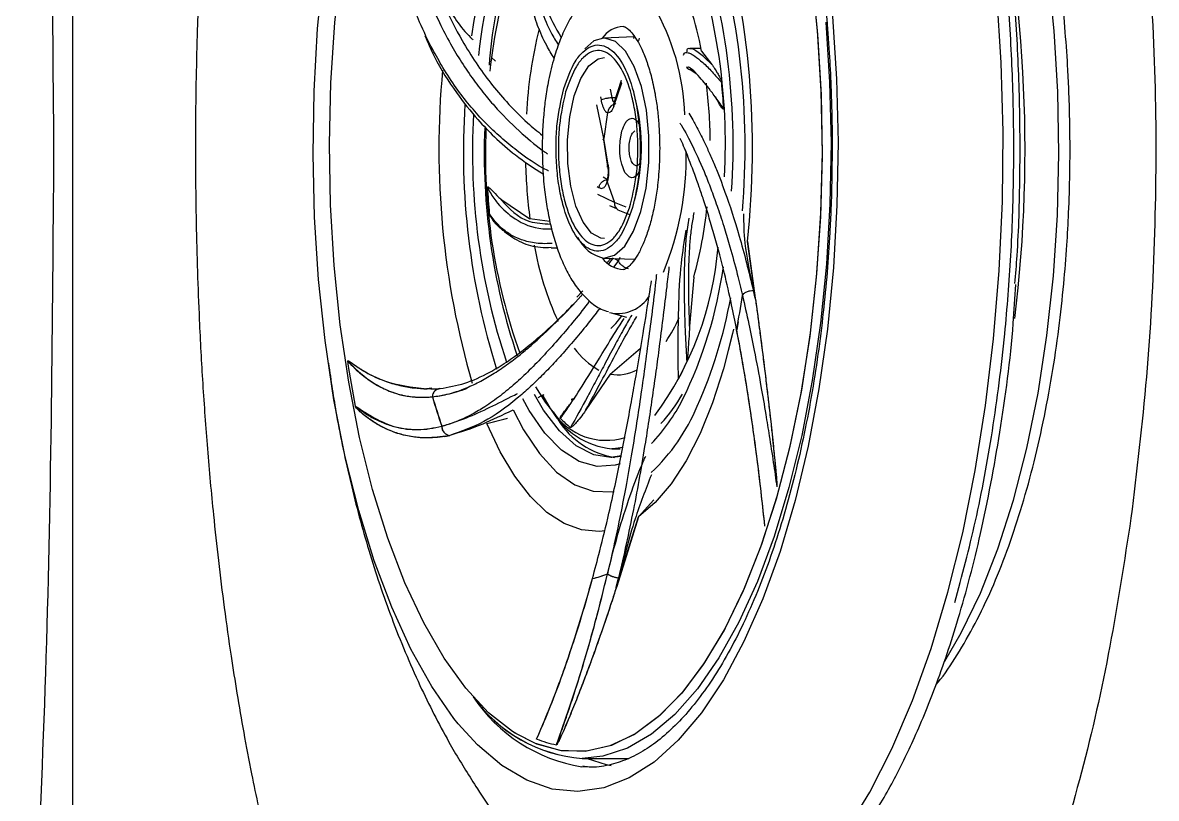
# Model space of a CAD drawing. Header units: inches. Extents: x 2 to 87, y 6 to 129.
# Drawn here: x 74.495 to 77.076, y 64.055 to 65.821 of the extents above; entities that cross this region are included whole.
import ezdxf

# ---------------------------------------------------------------- set-up
doc = ezdxf.new("R2010")
doc.units = ezdxf.units.IN
doc.header["$MEASUREMENT"] = 0
doc.layers.add('1', color=4, linetype='Continuous')

# ---------------------------------------------------------------- blocks, each defined once
blk = doc.blocks.new('2026 STRIDE')
at = {"layer": '1', "color": 3}
for p, q in [((73.5545, 44.6794), (73.4848, 44.6767)), ((73.5535, 44.6757), (73.5553, 44.6822)), ((73.5662, 44.6761), (73.5646, 44.6704)), ((73.7065, 44.6533), (73.681, 44.6533)), ((73.7077, 44.647), (73.7316, 44.6165)), ((73.2301, 44.6324), (73.2386, 44.6244)), ((73.6955, 44.5956), (73.6817, 44.6054)), ((73.5, 44.5606), (73.5041, 44.5416)), ((73.5253, 44.5798), (73.5083, 44.5286)), ((73.5085, 44.5214), (73.5254, 44.5723)), ((73.4777, 44.5431), (73.4791, 44.5363)), ((73.5041, 44.5416), (73.5126, 44.5416)), ((73.4858, 44.4483), (73.4699, 44.525)), ((73.4942, 44.5069), (73.4858, 44.4483)), ((73.4847, 44.4446), (73.4941, 44.384)), ((73.4953, 44.387), (73.4858, 44.4483)), ((73.4838, 44.3606), (73.4939, 44.3543)), ((73.4933, 44.3494), (73.5098, 44.3022)), ((73.4706, 44.339), (73.4743, 44.3365)), ((73.2507, 44.3097), (73.3172, 44.2651)), ((73.5098, 44.3022), (73.4719, 44.3204)), ((73.5362, 44.2918), (73.5098, 44.3022)), ((73.5151, 44.2878), (73.4995, 44.2947)), ((73.5172, 44.2857), (73.5442, 44.2749)), ((73.3628, 44.259), (73.3172, 44.2651)), ((73.366, 44.1992), (73.3794, 44.1992)), ((73.8124, 44.2137), (73.8304, 44.0844)), ((73.8307, 44.0821), (73.8124, 44.2137)), ((73.4848, 44.1757), (73.5558, 44.173)), ((73.5017, 44.1751), (73.4934, 44.1653)), ((73.4968, 44.1629), (73.5079, 44.1764)), ((73.5188, 44.1702), (73.5084, 44.1558)), ((73.522, 44.1767), (73.5188, 44.1702)), ((73.6905, 44.1324), (73.6809, 44.0204)), ((73.438, 44.1013), (73.4244, 44.0869)), ((73.8307, 44.0821), (73.8261, 44.1019)), ((73.8304, 44.0844), (73.8264, 44.1019)), ((73.4981, 44.052), (73.5022, 44.0508)), ((73.5022, 44.0508), (73.5371, 44.0414)), ((73.5001, 43.9116), (73.5694, 43.9706)), ((73.5001, 43.9116), (73.4448, 43.83)), ((73.0917, 43.8776), (73.0762, 43.8782)), ((73.0922, 43.8776), (73.0794, 43.8781)), ((73.0939, 43.8793), (73.082, 43.8778)), ((73.082, 43.8778), (73.1124, 43.8786)), ((73.0831, 43.8778), (73.0938, 43.8792)), ((73.0831, 43.8778), (73.1126, 43.8786)), ((73.1066, 43.877), (73.0917, 43.8776)), ((73.1068, 43.877), (73.0922, 43.8776)), ((73.4118, 43.8531), (73.4185, 43.8553)), ((73.412, 43.8541), (73.4194, 43.8567)), ((73.2192, 43.7992), (73.2659, 43.8115)), ((73.2192, 43.7992), (73.2642, 43.8101)), ((73.1236, 43.7696), (73.1349, 43.7721)), ((73.1251, 43.7699), (73.1351, 43.7721)), ((73.5035, 43.7412), (73.5224, 43.7412)), ((73.525, 43.7258), (73.5014, 43.7215)), ((73.5646, 43.5866), (73.5993, 43.6254)), ((73.5139, 43.4255), (73.5646, 43.5866)), ((73.5646, 43.5866), (73.5148, 43.4281)), ((73.5139, 43.4255), (73.5193, 43.4478)), ((73.5148, 43.4281), (73.5195, 43.4478)), ((73.436, 43.0365), (73.5422, 43.0365)), ((73.436, 43.0365), (73.5422, 43.0365)), ((73.4538, 43.0168), (73.4354, 43.0175))]:
    blk.add_line(p, q, dxfattribs=at)
at = {"layer": '1', "color": 3, "flags": 128}
for points in [[(74.2308, 43.287), (74.2691, 43.4147), (74.3027, 43.55), (74.3314, 43.6921), (74.3549, 43.8397), (74.3731, 43.9918), (74.3858, 44.1472), (74.393, 44.3047), (74.3945, 44.4631), (74.3903, 44.6213), (74.3806, 44.778), (74.3653, 44.932), (74.3446, 45.0821), (74.3187, 45.2273), (74.2877, 45.3663), (74.2518, 45.4982), (74.2114, 45.622), (74.1668, 45.7366), (74.1183, 45.8413)], [(73.5322, 45.8659), (73.5892, 45.8323), (73.6446, 45.7851), (73.6979, 45.7248), (73.7485, 45.6521), (73.7959, 45.5675), (73.8397, 45.472), (73.8795, 45.3663), (73.9149, 45.2517), (73.9456, 45.129), (73.9711, 44.9996), (73.9914, 44.8647), (74.0062, 44.7256), (74.0153, 44.5835), (74.0188, 44.44), (74.0164, 44.2963), (74.0084, 44.1539), (73.9947, 44.0141), (73.9754, 43.8783), (73.9509, 43.7477), (73.9212, 43.6237), (73.8867, 43.5074)], [(73.9578, 44.8287), (73.9717, 44.6936), (73.9799, 44.5558), (73.9824, 44.4167), (73.9791, 44.2777), (73.9701, 44.1402), (73.9555, 44.0056), (73.9354, 43.8753), (73.91, 43.7508), (73.8797, 43.6331)], [(73.9588, 44.821), (73.9723, 44.6857), (73.9802, 44.5478), (73.9824, 44.4087), (73.9788, 44.2697), (73.9694, 44.1323), (73.9545, 43.998), (73.9341, 43.868), (73.9084, 43.7438), (73.8778, 43.6265)], [(73.9907, 44.713), (73.9996, 44.5761), (74.0029, 44.4378), (74.0005, 44.2994), (73.9926, 44.1622), (73.9791, 44.0277), (73.9602, 43.8971), (73.9361, 43.7718), (73.907, 43.653), (73.8733, 43.5418), (73.8352, 43.4395), (73.7931, 43.3469), (73.7475, 43.2651), (73.6988, 43.1948), (73.6475, 43.1368), (73.5941, 43.0916), (73.5391, 43.0596), (73.4831, 43.0413), (73.436, 43.0365)], [(73.9907, 44.713), (73.9996, 44.5761), (74.0029, 44.4378), (74.0005, 44.2994), (73.9926, 44.1622), (73.9791, 44.0277), (73.9602, 43.8971), (73.9361, 43.7718), (73.907, 43.653), (73.8733, 43.5418), (73.8352, 43.4395), (73.7931, 43.3469), (73.7475, 43.2651), (73.6988, 43.1948), (73.6475, 43.1368), (73.5941, 43.0916), (73.5391, 43.0596), (73.4831, 43.0413), (73.436, 43.0365)], [(73.1542, 43.1153), (73.1443, 43.1276), (73.0937, 43.2004), (73.0463, 43.2849), (73.0025, 43.3805), (72.9627, 43.4861), (72.9273, 43.6008), (72.8967, 43.7234), (72.8711, 43.8528), (72.8508, 43.9877), (72.836, 44.1269), (72.8269, 44.2689), (72.8235, 44.4124), (72.8258, 44.5561), (72.8338, 44.6985), (72.8476, 44.8383), (72.8668, 44.9742), (72.8914, 45.1047), (72.9211, 45.2287), (72.9555, 45.345), (72.9945, 45.4525), (73.0376, 45.55), (73.0844, 45.6368), (73.1254, 45.6995)], [(74.2622, 43.2582), (74.2994, 43.3221), (74.3431, 43.4128), (74.3828, 43.5138), (74.4182, 43.6242), (74.4488, 43.7428), (74.4744, 43.8684), (74.4946, 43.9997), (74.5094, 44.1353), (74.5184, 44.2738), (74.5217, 44.414), (74.5192, 44.5542), (74.5109, 44.693), (74.497, 44.8291), (74.4775, 44.9611), (74.4526, 45.0875), (74.4227, 45.2071), (74.3879, 45.3187), (74.3488, 45.4211), (74.3056, 45.5132), (74.2686, 45.5787)], [(73.285, 43.0929), (73.2773, 43.0978), (73.2232, 43.1404), (73.1712, 43.1962), (73.1217, 43.2647), (73.0753, 43.345), (73.0325, 43.4364), (72.9936, 43.538), (72.9591, 43.6487), (72.9294, 43.7674), (72.9048, 43.8929), (72.8854, 44.0238), (72.8716, 44.1588), (72.8633, 44.2966), (72.8609, 44.4358), (72.8641, 44.5748), (72.8731, 44.7123), (72.8877, 44.8469), (72.9078, 44.9771), (72.9332, 45.1017), (72.9636, 45.2194)], [(73.3463, 45.1309), (73.3267, 45.1054), (73.2912, 45.0471), (73.2592, 44.9778), (73.2312, 44.8986), (73.2078, 44.811), (73.1894, 44.7165), (73.1841, 44.6816)], [(73.4848, 44.6767), (73.4631, 44.6701), (73.442, 44.6519)], [(73.4848, 44.1757), (73.4853, 44.1757), (73.5098, 44.1823), (73.533, 44.2031), (73.5534, 44.2369), (73.5699, 44.2817), (73.5816, 44.3349), (73.5878, 44.3933), (73.588, 44.4537), (73.5824, 44.5125), (73.5712, 44.5663), (73.555, 44.6119), (73.5349, 44.6468), (73.512, 44.6688), (73.4875, 44.6767), (73.4848, 44.6767)], [(73.4873, 44.22), (73.479, 44.2209), (73.4576, 44.2327), (73.4382, 44.2578), (73.422, 44.2943), (73.4103, 44.3398), (73.4038, 44.3913), (73.4029, 44.445), (73.4078, 44.4976), (73.418, 44.5452), (73.4329, 44.5848), (73.4515, 44.6135), (73.4724, 44.6295), (73.4873, 44.6324)], [(73.567, 44.3753), (73.5645, 44.3695), (73.5595, 44.3632), (73.5541, 44.3594), (73.5485, 44.3585), (73.5429, 44.3604), (73.5335, 44.3709), (73.5263, 44.3892), (73.5237, 44.4014), (73.5222, 44.4147), (73.5218, 44.4285), (73.5226, 44.4422), (73.5268, 44.4653), (73.5268, 44.4653)], [(73.4942, 44.383), (73.4942, 44.383), (73.4939, 44.3842), (73.4942, 44.3856), (73.4953, 44.387)], [(73.7808, 44.0137), (73.7794, 44.0074), (73.7581, 43.9235), (73.7331, 43.8461), (73.7046, 43.7761), (73.6732, 43.7144), (73.639, 43.6618), (73.6027, 43.6191), (73.5646, 43.5866)], [(73.7916, 44.0307), (73.79, 44.0219), (73.7882, 44.0123)], [(73.7789, 44.005), (73.7581, 43.9235), (73.7331, 43.8461), (73.7046, 43.7761), (73.6732, 43.7144), (73.639, 43.6618), (73.6027, 43.6191), (73.5646, 43.5866)], [(73.5013, 43.7215), (73.4631, 43.7277), (73.4229, 43.7482), (73.3844, 43.7824), (73.3482, 43.8297), (73.3275, 43.8648)], [(73.37, 43.8253), (73.3527, 43.8478), (73.3305, 43.8829)], [(73.3451, 43.8648), (73.3464, 43.8623), (73.3623, 43.8351)], [(73.5231, 43.7072), (73.5115, 43.7039), (73.4702, 43.7014), (73.4292, 43.7129), (73.3892, 43.7383), (73.3511, 43.7771), (73.3155, 43.8285), (73.3008, 43.8551)], [(73.2788, 43.8301), (73.3025, 43.785), (73.339, 43.7306), (73.3781, 43.6886), (73.4192, 43.6597), (73.4614, 43.6446), (73.5042, 43.6434), (73.5093, 43.6442)], [(73.4889, 43.5548), (73.4752, 43.5534), (73.435, 43.5567), (73.3951, 43.5712), (73.3561, 43.5966), (73.3186, 43.6326), (73.283, 43.6788), (73.2497, 43.7346), (73.2192, 43.7992)], [(73.4889, 43.5548), (73.4752, 43.5534), (73.435, 43.5567), (73.3951, 43.5712), (73.3561, 43.5966), (73.3186, 43.6326), (73.283, 43.6788), (73.2497, 43.7346), (73.2192, 43.7992)], [(73.5297, 43.7442), (73.5062, 43.7412), (73.5037, 43.7412)], [(73.5259, 43.7241), (73.504, 43.7215), (73.5013, 43.7215)], [(73.8778, 43.6265), (73.8424, 43.5175), (73.8028, 43.4178), (73.7592, 43.3285), (73.7121, 43.2504), (73.6621, 43.1844), (73.6096, 43.1311), (73.5552, 43.0911), (73.4994, 43.0648), (73.4429, 43.0525), (73.3861, 43.0543), (73.3296, 43.0701), (73.2818, 43.0949)], [(73.8797, 43.6331), (73.8446, 43.5236), (73.8052, 43.4233), (73.7618, 43.3333), (73.7149, 43.2546), (73.6651, 43.1878), (73.6127, 43.1338), (73.5584, 43.093), (73.5027, 43.066), (73.4461, 43.0528), (73.3893, 43.0538), (73.3329, 43.0688), (73.285, 43.0929)], [(73.8867, 43.5074), (73.8477, 43.4), (73.8046, 43.3024), (73.7578, 43.2157), (73.7078, 43.1406), (73.655, 43.0779), (73.6, 43.0282), (73.5432, 42.9919), (73.4853, 42.9695), (73.4267, 42.9611), (73.3681, 42.9668), (73.31, 42.9866), (73.253, 43.0202), (73.1976, 43.0674), (73.1542, 43.1153)], [(73.3449, 42.7747), (73.3541, 42.7645), (73.4143, 42.7069), (73.4763, 42.6623), (73.5397, 42.6311), (73.604, 42.6137), (73.6686, 42.61), (73.7331, 42.6201), (73.797, 42.644), (73.8599, 42.6814), (73.9211, 42.7321), (73.9803, 42.7957), (74.037, 42.8717), (74.0909, 42.9596), (74.1413, 43.0586), (74.1881, 43.168), (74.2308, 43.287)], [(73.4479, 43.0365), (73.4912, 43.0227), (73.5023, 43.0204)]]:
    blk.add_lwpolyline(points, dxfattribs=at)
at = {"layer": '1', "color": 3}
for centre, radius, start, end in [((71.3012, 44.422), 3.1435, 352.9862, 13.4821), ((74.1484, 44.5554), 0.926, 148.9623, 176.2901), ((74.3428, 44.5155), 1.1492, 156.706, 173.9233), ((71.8965, 44.4262), 1.9276, 353.6711, 16.1253), ((72.2473, 44.431), 1.5328, 356.1379, 18.807), ((72.1239, 44.4295), 1.6834, 355.0143, 17.67), ((72.3897, 44.4352), 1.3727, 356.901, 19.8149), ((74.4646, 44.4709), 1.2454, 162.4223, 173.9925), ((73.0418, 44.5326), 0.6757, 9.7428, 26.4396), ((73.1513, 44.4866), 0.5189, 1.6519, 30.4663), ((74.3713, 44.4437), 1.0639, 166.2014, 176.7804), ((73.5333, 44.6394), 0.0637, 93.2567, 144.4639), ((75.0307, 44.4249), 1.9207, 174.6692, 196.1408), ((72.5052, 44.4276), 1.2228, 0.7277, 6.8701), ((72.1959, 44.4294), 1.5648, 3.1701, 5.3524), ((73.1114, 44.4265), 0.4597, 344.9597, 13.5195), ((74.8211, 44.4174), 1.6554, 176.2417, 197.3852), ((73.5149, 44.5062), 0.0206, 111.0179, 178.104), ((73.5148, 44.5253), 0.0073, 152.4153, 211.5954), ((74.6988, 44.4168), 1.5123, 176.7406, 198.4261), ((74.662, 44.4132), 1.4488, 177.6524, 198.5092), ((74.5619, 44.4117), 1.346, 177.4683, 199.6538), ((72.9786, 44.4073), 0.6947, 337.673, 1.072), ((74.5195, 44.4242), 1.2128, 181.4725, 187.541), ((73.499, 44.3531), 0.00678, 151.6807, 213.5449), ((74.7828, 44.4231), 1.5648, 183.1701, 185.3526), ((73.5278, 44.3004), 0.0181, 174.1033, 238.1495), ((72.7361, 44.3956), 0.99, 344.5811, 354.015), ((73.5019, 44.2561), 0.0822, 203.5622, 258.0538), ((74.0265, 44.3295), 0.7105, 190.0549, 204.7455), ((73.0045, 44.2607), 0.7436, 323.4285, 355.345), ((73.5357, 44.2177), 0.0685, 217.5825, 266.1207), ((73.5424, 44.2247), 0.0594, 237.2916, 246.6068), ((72.7451, 44.3018), 1.0233, 334.0127, 351.8075), ((71.8352, 44.3809), 1.9873, 349.3099, 351.6018), ((73.5169, 44.1344), 0.0849, 260.0683, 328.3626), ((72.6869, 44.2864), 1.1061, 336.1201, 349.5388), ((73.2861, 44.209), 0.4077, 326.8138, 335.5981), ((73.5614, 44.0752), 0.1773, 216.0608, 240.5562), ((75.5837, 44.3571), 2.7142, 188.8098, 191.0081), ((75.5836, 44.3571), 2.7141, 188.8099, 191.0084), ((73.1208, 44.181), 0.604, 332.2941, 336.4111), ((73.5172, 44.002), 0.092, 259.2786, 298.8821), ((74.4233, 44.2401), 1.3813, 195.9792, 198.9004), ((74.4235, 44.2401), 1.3813, 195.979, 198.9001), ((73.3402, 44.0495), 0.3725, 317.6924, 330.5212), ((73.2876, 44.0112), 0.4455, 313.3268, 337.219), ((73.2827, 44.0493), 0.4295, 316.406, 332.8672), ((73.5238, 43.9242), 0.1841, 209.9281, 263.7251), ((73.4912, 43.9069), 0.1462, 213.953, 287.078), ((73.5411, 43.9081), 0.1889, 212.3077, 260.5376), ((73.5408, 43.9633), 0.2171, 224.7326, 232.8789), ((73.4192, 43.6276), 0.1862, 282.5524, 293.6718), ((73.4194, 43.6276), 0.1862, 282.5513, 293.6708), ((73.4624, 43.373), 0.3375, 215.5126, 265.5178), ((73.4944, 43.3814), 0.3687, 213.6935, 260.8019), ((73.4624, 43.3729), 0.3375, 215.5324, 265.52), ((73.4257, 43.3145), 0.2517, 248.2976, 259.034), ((73.4257, 43.3145), 0.2517, 248.2987, 259.034)]:
    blk.add_arc(centre, radius, start, end, dxfattribs=at)
for points, knots in [([(72.2772, 40.8478), (72.2772, 41.0887), (72.277, 41.566), (72.2768, 42.2861), (72.2766, 43.0011), (72.2764, 43.7133), (72.2762, 44.424), (72.276, 45.1346), (72.2758, 45.8466), (72.2756, 46.5614), (72.2754, 47.2811), (72.2753, 47.7581), (72.2752, 47.9989)], [0, 0, 0, 0, 0.10288, 0.203871, 0.303423, 0.402001, 0.500086, 0.598164, 0.696721, 0.796239, 0.897183, 1, 1, 1, 1]), ([(72.1622, 46.6948), (72.1828, 46.3171), (72.2242, 45.5575), (72.2298, 44.7966), (72.2326, 44.414)], [0, 0, 0, 0, 0.497217, 1, 1, 1, 1]), ([(73.4637, 45.8346), (73.4776, 45.8334), (73.5064, 45.831), (73.5501, 45.8142), (73.5944, 45.7882), (73.6378, 45.7526), (73.6804, 45.7077), (73.7218, 45.6535), (73.7616, 45.5903), (73.7996, 45.5184), (73.8352, 45.4383), (73.8682, 45.3507), (73.8981, 45.2563), (73.9246, 45.1561), (73.9476, 45.0513), (73.9667, 44.9437), (73.9816, 44.8366), (73.9921, 44.7364), (73.9988, 44.6473), (74.0032, 44.5615), (74.0052, 44.4891), (74.0054, 44.4419), (74.0054, 44.4262)], [0, 0, 0, 0, 0.054001, 0.111382, 0.166634, 0.220845, 0.274691, 0.328498, 0.382405, 0.436485, 0.490729, 0.545089, 0.599479, 0.653777, 0.707788, 0.761155, 0.813099, 0.861341, 0.901574, 0.935992, 0.978725, 1, 1, 1, 1]), ([(74.285, 43.3915), (74.3013, 43.4525), (74.3344, 43.5765), (74.3723, 43.7826), (74.3984, 43.986), (74.4135, 44.1809), (74.4199, 44.3629), (74.4187, 44.5469), (74.4097, 44.7309), (74.3931, 44.9117), (74.3691, 45.0861), (74.3382, 45.2523), (74.2975, 45.4237), (74.2451, 45.5938), (74.1885, 45.7405), (74.1485, 45.816), (74.1327, 45.8456)], [0, 0, 0, 0, 0.079688, 0.161847, 0.246318, 0.312349, 0.378388, 0.445824, 0.513267, 0.580703, 0.648147, 0.714178, 0.780216, 0.864681, 0.946841, 1, 1, 1, 1]), ([(74.2421, 43.2045), (74.2436, 43.2063), (74.2606, 43.2258), (74.2905, 43.2716), (74.3315, 43.342), (74.3693, 43.4212), (74.4039, 43.5073), (74.4351, 43.6001), (74.4627, 43.6984), (74.4865, 43.8013), (74.5063, 43.907), (74.5218, 44.0124), (74.5328, 44.1118), (74.5399, 44.2001), (74.5445, 44.2839), (74.5467, 44.3569), (74.5475, 44.4504), (74.5458, 44.5322), (74.5412, 44.6248), (74.5357, 44.7026), (74.5267, 44.7937), (74.5145, 44.887), (74.4989, 44.9816), (74.48, 45.0756), (74.4577, 45.1672), (74.4323, 45.2555), (74.4039, 45.3393), (74.3726, 45.4178), (74.3388, 45.4905), (74.3023, 45.5564), (74.2711, 45.6057), (74.2514, 45.6303), (74.2454, 45.6378)], [0, 0, 0, 0, 0.003995, 0.044396, 0.084729, 0.125009, 0.165223, 0.205335, 0.245277, 0.284933, 0.324069, 0.362163, 0.397692, 0.42779, 0.452809, 0.482979, 0.501521, 0.54718, 0.565401, 0.59558, 0.626695, 0.659852, 0.6942, 0.729394, 0.765157, 0.801295, 0.837668, 0.874175, 0.910747, 0.94734, 0.98394, 1, 1, 1, 1]), ([(72.8034, 42.5366), (72.7957, 42.5609), (72.7784, 42.6156), (72.7514, 42.7106), (72.7244, 42.8161), (72.7018, 42.9156), (72.6829, 43.0067), (72.6664, 43.0931), (72.651, 43.1826), (72.6361, 43.2773), (72.6219, 43.3779), (72.6086, 43.4853), (72.5955, 43.6058), (72.5833, 43.7399), (72.5726, 43.8883), (72.5634, 44.0596), (72.5571, 44.2555), (72.5556, 44.4765), (72.5593, 44.6768), (72.5665, 44.8572), (72.5761, 45.0189), (72.5877, 45.1639), (72.6003, 45.2924), (72.613, 45.4053), (72.623, 45.4803), (72.6282, 45.5185)], [0, 0, 0, 0, 0.030182, 0.068206, 0.113599, 0.152108, 0.179449, 0.213258, 0.244652, 0.273627, 0.311213, 0.347127, 0.38137, 0.430439, 0.478132, 0.524457, 0.594189, 0.663667, 0.732955, 0.783443, 0.835089, 0.88794, 0.923983, 0.961327, 1, 1, 1, 1]), ([(74.4217, 44.1178), (74.4234, 44.1389), (74.43, 44.2192), (74.4339, 44.363), (74.4332, 44.5469), (74.4241, 44.7309), (74.4075, 44.9117), (74.3834, 45.0859), (74.3529, 45.2528), (74.3271, 45.3559), (74.3143, 45.4074)], [0, 0, 0, 0, 0.047946, 0.182327, 0.319551, 0.456791, 0.594015, 0.731254, 0.86562, 1, 1, 1, 1]), ([(73.3232, 44.9523), (73.3231, 44.9514), (73.3229, 44.949), (73.3225, 44.942), (73.3212, 44.9196), (73.3208, 44.8683), (73.3306, 44.7856), (73.3515, 44.7093), (73.3764, 44.6701), (73.3822, 44.6609)], [0, 0, 0, 0, 0.008712, 0.02327, 0.069757, 0.228501, 0.525435, 0.888457, 1, 1, 1, 1]), ([(73.3722, 44.631), (73.3664, 44.6404), (73.3519, 44.6639), (73.3347, 44.7037), (73.32, 44.7501), (73.3098, 44.7997), (73.3037, 44.8545), (73.3042, 44.8933), (73.3044, 44.9132)], [0, 0, 0, 0, 0.115748, 0.290729, 0.44922, 0.614703, 0.802342, 1, 1, 1, 1]), ([(73.3319, 44.8872), (73.3349, 44.8389), (73.3395, 44.7633), (73.3756, 44.7007), (73.3886, 44.678)], [0, 0, 0, 0, 0.637733, 1, 1, 1, 1]), ([(74.7253, 44.8887), (74.7316, 44.7801), (74.7444, 44.5626), (74.7419, 44.2324), (74.7247, 43.9034), (74.6988, 43.6905), (74.6859, 43.5838)], [0, 0, 0, 0, 0.24879, 0.498205, 0.748518, 1, 1, 1, 1]), ([(73.0595, 44.8401), (73.0662, 44.8209), (73.0818, 44.7762), (73.1078, 44.7175), (73.1354, 44.6644), (73.1615, 44.6209), (73.1886, 44.581), (73.2159, 44.5457), (73.2522, 44.5038), (73.2966, 44.4606), (73.3356, 44.4279), (73.3556, 44.4143), (73.3575, 44.4129)], [0, 0, 0, 0, 0.101476, 0.235233, 0.331877, 0.422404, 0.515355, 0.605274, 0.682257, 0.84497, 0.985015, 1, 1, 1, 1]), ([(73.0836, 44.8514), (73.0954, 44.8188), (73.1186, 44.7545), (73.1573, 44.6791), (73.194, 44.6199), (73.2276, 44.5736), (73.2666, 44.5276), (73.3058, 44.4876), (73.3343, 44.4644), (73.3457, 44.4552)], [0, 0, 0, 0, 0.192417, 0.379052, 0.501449, 0.622809, 0.743519, 0.898045, 1, 1, 1, 1]), ([(73.0838, 44.8514), (73.0966, 44.8201), (73.1219, 44.758), (73.1595, 44.6991), (73.186, 44.6743), (73.1879, 44.6725)], [0, 0, 0, 0, 0.485245, 0.963035, 1, 1, 1, 1]), ([(73.5025, 44.8004), (73.4957, 44.7987), (73.4768, 44.7939), (73.4505, 44.7744), (73.4246, 44.7462), (73.4033, 44.7119), (73.386, 44.674), (73.3712, 44.6307), (73.3602, 44.5853), (73.3527, 44.5411), (73.348, 44.4997), (73.3456, 44.4619), (73.3453, 44.4365), (73.3452, 44.4262)], [0, 0, 0, 0, 0.061206, 0.1691786, 0.2812867, 0.3869963, 0.4873602, 0.5851824, 0.6975228, 0.782581, 0.8548255, 0.9415739, 1, 1, 1, 1]), ([(73.3593, 44.3743), (73.3589, 44.3745), (73.3322, 44.3872), (73.2815, 44.4234), (73.2227, 44.4746), (73.1794, 44.5235), (73.1485, 44.5637), (73.1205, 44.6064), (73.0925, 44.6561), (73.068, 44.7067), (73.0528, 44.7453), (73.0463, 44.7618)], [0, 0, 0, 0, 0.003133, 0.199663, 0.402618, 0.497917, 0.596107, 0.701356, 0.788221, 0.910112, 1, 1, 1, 1]), ([(73.5302, 44.7029), (73.5305, 44.7029), (73.5312, 44.7031), (73.5359, 44.7013), (73.546, 44.693), (73.5579, 44.6778), (73.5707, 44.6553), (73.5828, 44.6262), (73.5936, 44.591), (73.6018, 44.5539), (73.6074, 44.5172), (73.6117, 44.4759), (73.6124, 44.4453), (73.6128, 44.4262)], [0, 0, 0, 0, 0.068685, 0.170181, 0.257826, 0.348009, 0.440782, 0.535473, 0.629124, 0.730039, 0.806198, 0.879573, 1, 1, 1, 1]), ([(73.0783, 44.6819), (73.0853, 44.6657), (73.1058, 44.6178), (73.147, 44.5549), (73.1934, 44.4954), (73.2386, 44.4488), (73.2876, 44.4059), (73.3261, 44.3811), (73.3476, 44.3673)], [0, 0, 0, 0, 0.109766, 0.323335, 0.509795, 0.642173, 0.800574, 1, 1, 1, 1]), ([(73.3943, 44.5617), (73.4023, 44.584), (73.4146, 44.6183), (73.4373, 44.6461), (73.4562, 44.6593), (73.4759, 44.6625), (73.5008, 44.6541), (73.5292, 44.6226), (73.5508, 44.5676), (73.5623, 44.5129), (73.5676, 44.4663), (73.5689, 44.4181), (73.5658, 44.3566), (73.5567, 44.3167), (73.5508, 44.2908)], [0, 0, 0, 0, 0.119728, 0.18418, 0.25, 0.31582, 0.380272, 0.5, 0.619728, 0.68418, 0.75, 0.81582, 0.880272, 1, 1, 1, 1]), ([(73.5465, 44.2982), (73.5521, 44.3227), (73.5607, 44.3604), (73.5636, 44.4186), (73.5625, 44.4641), (73.5574, 44.5082), (73.5465, 44.5599), (73.5261, 44.6119), (73.4993, 44.6417), (73.4757, 44.6496), (73.4571, 44.6466), (73.4392, 44.6341), (73.4178, 44.6078), (73.4062, 44.5754), (73.3986, 44.5543)], [0, 0, 0, 0, 0.119728, 0.18418, 0.25, 0.31582, 0.380272, 0.5, 0.619728, 0.68418, 0.75, 0.81582, 0.880272, 1, 1, 1, 1]), ([(73.6671, 44.6378), (73.6681, 44.6408), (73.6694, 44.645), (73.6775, 44.6437), (73.6842, 44.6409), (73.6947, 44.6346), (73.7103, 44.622), (73.7311, 44.6015), (73.7465, 44.5838), (73.7538, 44.5754)], [0, 0, 0, 0, 0.229238, 0.322198, 0.414546, 0.50635, 0.67863, 0.847274, 1, 1, 1, 1]), ([(73.6814, 44.6522), (73.6797, 44.6525), (73.6744, 44.6534), (73.6744, 44.6488), (73.6743, 44.6456)], [0, 0, 0, 0, 0.323893, 1, 1, 1, 1]), ([(73.7316, 44.6165), (73.723, 44.6249), (73.7051, 44.6421), (73.6881, 44.6526), (73.683, 44.6523), (73.6814, 44.6522)], [0, 0, 0, 0, 0.394237, 0.810685, 1, 1, 1, 1]), ([(73.6739, 44.6113), (73.6741, 44.6106), (73.6746, 44.6091), (73.6761, 44.6074), (73.6777, 44.6064), (73.679, 44.6058), (73.6804, 44.6054), (73.6813, 44.6054), (73.6817, 44.6054)], [0, 0, 0, 0, 0.277558, 0.532524, 0.651825, 0.767232, 0.882131, 1, 1, 1, 1]), ([(73.6752, 44.61), (73.6752, 44.6099), (73.6755, 44.6093), (73.676, 44.6088), (73.6764, 44.6083)], [0, 0, 0, 0, 0.187608, 1, 1, 1, 1]), ([(73.7583, 44.5159), (73.7579, 44.5164), (73.757, 44.5177), (73.7543, 44.5217), (73.7458, 44.5338), (73.7273, 44.5594), (73.7013, 44.5919), (73.6809, 44.6111), (73.678, 44.6107), (73.6771, 44.6106)], [0, 0, 0, 0, 0.00833, 0.022249, 0.066696, 0.218469, 0.502367, 0.849451, 1, 1, 1, 1]), ([(73.7316, 44.6165), (73.733, 44.6146), (73.7367, 44.6092), (73.7422, 44.6003), (73.7474, 44.5912), (73.7509, 44.5838), (73.7532, 44.5794), (73.7538, 44.5758), (73.7538, 44.5754)], [0, 0, 0, 0, 0.191797, 0.519052, 0.729035, 0.856173, 0.983899, 1, 1, 1, 1]), ([(73.5508, 44.2908), (73.5428, 44.2684), (73.5305, 44.2341), (73.5079, 44.2064), (73.4889, 44.1932), (73.4692, 44.1899), (73.4443, 44.1983), (73.416, 44.2298), (73.3944, 44.2848), (73.3828, 44.3395), (73.3775, 44.3861), (73.3762, 44.4343), (73.3793, 44.4959), (73.3884, 44.5358), (73.3943, 44.5617)], [0, 0, 0, 0, 0.119728, 0.18418, 0.25, 0.31582, 0.380272, 0.5, 0.619728, 0.68418, 0.75, 0.81582, 0.880272, 1, 1, 1, 1]), ([(73.5254, 44.5798), (73.5252, 44.5796), (73.5246, 44.5787), (73.5241, 44.5762), (73.5249, 44.5739), (73.5254, 44.5723)], [0, 0, 0, 0, 0.110116, 0.423714, 1, 1, 1, 1]), ([(73.3986, 44.5543), (73.393, 44.5298), (73.3844, 44.4921), (73.3815, 44.4339), (73.3827, 44.3883), (73.3877, 44.3443), (73.3986, 44.2925), (73.4191, 44.2405), (73.4459, 44.2108), (73.4694, 44.2028), (73.488, 44.2059), (73.5059, 44.2184), (73.5273, 44.2446), (73.539, 44.2771), (73.5465, 44.2982)], [0, 0, 0, 0, 0.119728, 0.18418, 0.25, 0.31582, 0.380272, 0.5, 0.619728, 0.68418, 0.75, 0.81582, 0.880272, 1, 1, 1, 1]), ([(73.4791, 44.5363), (73.4804, 44.5368), (73.4832, 44.5379), (73.4898, 44.5395), (73.4972, 44.5409), (73.5019, 44.5413), (73.5041, 44.5416)], [0, 0, 0, 0, 0.241066, 0.5, 0.758934, 1, 1, 1, 1]), ([(73.4791, 44.5363), (73.4801, 44.5316), (73.4816, 44.5239), (73.4855, 44.515), (73.4896, 44.509), (73.4927, 44.5076), (73.4942, 44.5069)], [0, 0, 0, 0, 0.317005, 0.511298, 0.756925, 1, 1, 1, 1]), ([(73.5131, 44.5264), (73.5123, 44.5268), (73.5108, 44.5276), (73.5085, 44.5305), (73.506, 44.535), (73.5048, 44.5391), (73.5041, 44.5416)], [0, 0, 0, 0, 0.242062, 0.454358, 0.679701, 1, 1, 1, 1]), ([(73.7583, 44.5159), (73.7583, 44.5158), (73.7583, 44.5156), (73.7582, 44.5152), (73.7582, 44.5149), (73.758, 44.5147), (73.7577, 44.5145), (73.7564, 44.5152), (73.7516, 44.5214), (73.7458, 44.5314), (73.7414, 44.5399), (73.74, 44.5427)], [0, 0, 0, 0, 0.005501, 0.011055, 0.016084, 0.02158, 0.030977, 0.060324, 0.195274, 0.730604, 1, 1, 1, 1]), ([(73.5085, 44.5214), (73.5076, 44.519), (73.5058, 44.5141), (73.5022, 44.5093), (73.4983, 44.5064), (73.4956, 44.5067), (73.4942, 44.5069)], [0, 0, 0, 0, 0.249864, 0.499991, 0.749866, 1, 1, 1, 1]), ([(73.6789, 44.5054), (73.6819, 44.5006), (73.6891, 44.4886), (73.7008, 44.4671), (73.7134, 44.442), (73.7256, 44.4157), (73.7374, 44.3884), (73.7494, 44.3587), (73.7683, 44.3078), (73.795, 44.2275), (73.8156, 44.1444), (73.8261, 44.1019)], [0, 0, 0, 0, 0.064358, 0.156965, 0.246537, 0.324585, 0.402627, 0.480787, 0.559216, 0.774447, 1, 1, 1, 1]), ([(73.5268, 44.4653), (73.5292, 44.4718), (73.5327, 44.4817), (73.5392, 44.4897), (73.5447, 44.4935), (73.5504, 44.4945), (73.5575, 44.4918), (73.5633, 44.4871), (73.566, 44.4801), (73.5662, 44.4794)], [0, 0, 0, 0, 0.232695, 0.359205, 0.485909, 0.61242, 0.739123, 0.971818, 1, 1, 1, 1]), ([(73.6584, 44.4832), (73.6597, 44.4814), (73.6694, 44.4672), (73.6887, 44.4292), (73.7121, 44.3779), (73.7312, 44.329), (73.7456, 44.2887), (73.7596, 44.2461), (73.7744, 44.1964), (73.7881, 44.1458), (73.7973, 44.1071), (73.8012, 44.0907)], [0, 0, 0, 0, 0.0284809, 0.2200136, 0.417808, 0.5106835, 0.6063772, 0.7089501, 0.7936056, 0.9123975, 1, 1, 1, 1]), ([(73.5462, 44.4495), (73.5476, 44.4535), (73.5504, 44.4614), (73.5545, 44.4643), (73.5565, 44.4657)], [0, 0, 0, 0, 0.512469, 1, 1, 1, 1]), ([(73.3452, 44.4262), (73.3457, 44.4033), (73.3464, 44.3712), (73.351, 44.3252), (73.3564, 44.2877), (73.3651, 44.2456), (73.3765, 44.2051), (73.3907, 44.1671), (73.4078, 44.1327), (73.4278, 44.1024), (73.4514, 44.0777), (73.4742, 44.0605), (73.4904, 44.0556), (73.496, 44.0539)], [0, 0, 0, 0, 0.1331729, 0.1865677, 0.2741936, 0.3632191, 0.4569651, 0.5529255, 0.6504478, 0.7492468, 0.8489535, 0.9477115, 1, 1, 1, 1]), ([(74.0054, 44.4262), (74.005, 44.3802), (74.0043, 44.3158), (73.9997, 44.2216), (73.9943, 44.1426), (73.9854, 44.05), (73.9735, 43.9551), (73.9582, 43.8588), (73.9397, 43.7632), (73.918, 43.67), (73.8932, 43.5803), (73.8657, 43.4952), (73.8356, 43.4156), (73.8033, 43.3422), (73.769, 43.2755), (73.7331, 43.2161), (73.6959, 43.1641), (73.6576, 43.1198), (73.6186, 43.0832), (73.5788, 43.0543), (73.5381, 43.0329), (73.4958, 43.0201), (73.4624, 43.0148), (73.4427, 43.0179), (73.438, 43.0187)], [0, 0, 0, 0, 0.060453, 0.084566, 0.124505, 0.165681, 0.20955, 0.254976, 0.301489, 0.348706, 0.396354, 0.444223, 0.492157, 0.540037, 0.587781, 0.635347, 0.682747, 0.730073, 0.777525, 0.825488, 0.874675, 0.926297, 0.982244, 1, 1, 1, 1]), ([(73.4847, 44.4446), (73.4847, 44.4446), (73.4843, 44.445), (73.4841, 44.4462), (73.4852, 44.4475), (73.4858, 44.4483)], [0, 0, 0, 0, 0.040568, 0.378675, 1, 1, 1, 1]), ([(73.6128, 44.4262), (73.6123, 44.4059), (73.6117, 44.3774), (73.6076, 44.337), (73.6029, 44.3045), (73.5954, 44.269), (73.5861, 44.2363), (73.5753, 44.2076), (73.5637, 44.1842), (73.5522, 44.1669), (73.5419, 44.1557), (73.534, 44.1503), (73.5311, 44.1494), (73.5304, 44.1495), (73.5302, 44.1496)], [0, 0, 0, 0, 0.129654, 0.181564, 0.266192, 0.351297, 0.439446, 0.527584, 0.614381, 0.69906, 0.781937, 0.865473, 0.9558, 1, 1, 1, 1]), ([(73.567, 44.3909), (73.5655, 44.3891), (73.5621, 44.3851), (73.5559, 44.386), (73.5499, 44.3924), (73.5454, 44.4042), (73.543, 44.4192), (73.5431, 44.4355), (73.5452, 44.4448), (73.5462, 44.4495)], [0, 0, 0, 0, 0.114164, 0.261804, 0.409443, 0.557082, 0.704721, 0.852361, 1, 1, 1, 1]), ([(73.788, 44.0123), (73.7842, 44.0316), (73.7753, 44.0763), (73.7618, 44.1349), (73.7483, 44.1881), (73.7362, 44.2315), (73.7244, 44.2714), (73.7132, 44.3067), (73.699, 44.3486), (73.6831, 44.3919), (73.6688, 44.4275), (73.6615, 44.4438), (73.6596, 44.4478)], [0, 0, 0, 0, 0.098382, 0.228062, 0.32176, 0.409527, 0.499644, 0.586822, 0.661458, 0.819211, 0.954987, 1, 1, 1, 1]), ([(72.2326, 44.414), (72.2298, 44.0314), (72.2242, 43.2705), (72.1828, 42.5109), (72.1622, 42.1332)], [0, 0, 0, 0, 0.502783, 1, 1, 1, 1]), ([(73.4943, 44.3831), (73.4946, 44.3808), (73.4952, 44.3762), (73.4952, 44.3691), (73.4945, 44.3622), (73.4935, 44.3583), (73.493, 44.3563)], [0, 0, 0, 0, 0.251661, 0.502211, 0.751655, 1, 1, 1, 1]), ([(73.4953, 44.387), (73.4958, 44.3839), (73.4966, 44.3776), (73.4965, 44.3675), (73.4955, 44.3578), (73.4941, 44.3522), (73.4933, 44.3494)], [0, 0, 0, 0, 0.249863, 0.499991, 0.749866, 1, 1, 1, 1]), ([(73.4743, 44.3365), (73.475, 44.3387), (73.4764, 44.3434), (73.4812, 44.3493), (73.4874, 44.3534), (73.4918, 44.354), (73.4939, 44.3543)], [0, 0, 0, 0, 0.241066, 0.5, 0.758934, 1, 1, 1, 1]), ([(73.4743, 44.3365), (73.4755, 44.3358), (73.4779, 44.3344), (73.482, 44.3343), (73.4862, 44.3363), (73.4904, 44.3412), (73.4924, 44.3467), (73.4933, 44.3494)], [0, 0, 0, 0, 0.168973, 0.334711, 0.541495, 0.770886, 1, 1, 1, 1]), ([(73.2204, 44.3365), (73.2204, 44.3366), (73.2204, 44.3369), (73.2205, 44.3372), (73.2206, 44.3375), (73.2208, 44.3378), (73.2212, 44.3379), (73.2231, 44.3373), (73.2301, 44.3311), (73.2394, 44.3211), (73.2479, 44.3126), (73.2507, 44.3097)], [0, 0, 0, 0, 0.005501, 0.011055, 0.016084, 0.02158, 0.030977, 0.060324, 0.195274, 0.730604, 1, 1, 1, 1]), ([(73.2204, 44.3365), (73.2207, 44.336), (73.2214, 44.3347), (73.2235, 44.3308), (73.2304, 44.3186), (73.2481, 44.293), (73.285, 44.2608), (73.3271, 44.2422), (73.3599, 44.2422), (73.3667, 44.2422)], [0, 0, 0, 0, 0.008866, 0.023682, 0.070991, 0.232539, 0.53472, 0.904156, 1, 1, 1, 1]), ([(73.2507, 44.3097), (73.2699, 44.2886), (73.2986, 44.2569), (73.3477, 44.2542), (73.364, 44.2532)], [0, 0, 0, 0, 0.666491, 1, 1, 1, 1]), ([(73.2596, 44.2359), (73.257, 44.2379), (73.2501, 44.2432), (73.2411, 44.2521), (73.2335, 44.2614), (73.2291, 44.2678), (73.2267, 44.2719), (73.2255, 44.2746), (73.225, 44.2761), (73.2249, 44.2769), (73.2249, 44.2771)], [0, 0, 0, 0, 0.191801, 0.519634, 0.729787, 0.856818, 0.93009, 0.970764, 0.992671, 1, 1, 1, 1]), ([(73.3681, 44.209), (73.3605, 44.2087), (73.3396, 44.2078), (73.3126, 44.2122), (73.2855, 44.2216), (73.263, 44.2349), (73.242, 44.2532), (73.2307, 44.269), (73.2249, 44.2771)], [0, 0, 0, 0, 0.117827, 0.323123, 0.472806, 0.645449, 0.817316, 1, 1, 1, 1]), ([(73.6809, 44.0204), (73.68, 44.048), (73.6784, 44.1029), (73.6792, 44.1676), (73.6822, 44.2154), (73.6858, 44.2494), (73.6896, 44.2697), (73.6915, 44.2798)], [0, 0, 0, 0, 0.284599, 0.565427, 0.713522, 0.857932, 1, 1, 1, 1]), ([(73.8037, 44.2766), (73.8039, 44.2552), (73.8045, 44.2041), (73.8183, 44.1394), (73.8264, 44.1019)], [0, 0, 0, 0, 0.4191163, 1, 1, 1, 1]), ([(73.6794, 44.2668), (73.6771, 44.2531), (73.6727, 44.2264), (73.6693, 44.1784), (73.668, 44.1236), (73.6689, 44.0612), (73.671, 43.9989), (73.6733, 43.9581), (73.6743, 43.9393)], [0, 0, 0, 0, 0.154219, 0.301464, 0.47799, 0.661716, 0.843633, 1, 1, 1, 1]), ([(73.2596, 44.2359), (73.2718, 44.227), (73.2954, 44.2097), (73.3323, 44.1996), (73.3577, 44.2001), (73.366, 44.2002)], [0, 0, 0, 0, 0.416643, 0.809627, 1, 1, 1, 1]), ([(73.6555, 43.9002), (73.6555, 43.901), (73.6554, 43.9034), (73.6553, 43.9105), (73.655, 43.9329), (73.6546, 43.9841), (73.6556, 44.0672), (73.6599, 44.1605), (73.6692, 44.2146), (73.6734, 44.2392)], [0, 0, 0, 0, 0.007324, 0.019564, 0.058649, 0.192116, 0.441769, 0.746986, 1, 1, 1, 1]), ([(73.5415, 44.1513), (73.5404, 44.1516), (73.5381, 44.1521), (73.5345, 44.1536), (73.5307, 44.1557), (73.5271, 44.1584), (73.5239, 44.1614), (73.5214, 44.1645), (73.5197, 44.1675), (73.5191, 44.1693), (73.5188, 44.1702)], [0, 0, 0, 0, 0.1148234, 0.2379453, 0.3672952, 0.4999999, 0.6327047, 0.7620546, 0.8851765, 1, 1, 1, 1]), ([(73.6339, 44.1557), (73.6322, 44.1407), (73.628, 44.1041), (73.6209, 44.046), (73.613, 43.9841), (73.6052, 43.9254), (73.5973, 43.8692), (73.589, 43.8128), (73.575, 43.7235), (73.5534, 43.5991), (73.5309, 43.499), (73.5193, 43.4478)], [0, 0, 0, 0, 0.0643576, 0.1569652, 0.2465365, 0.3245851, 0.4026271, 0.4807871, 0.5592156, 0.7744472, 1, 1, 1, 1]), ([(73.4597, 43.4459), (73.4653, 43.4668), (73.4783, 43.5151), (73.4954, 43.5863), (73.5109, 43.6565), (73.5238, 43.7188), (73.5358, 43.78), (73.5467, 43.8386), (73.5599, 43.9131), (73.5743, 43.9988), (73.5867, 44.0756), (73.5927, 44.1153), (73.5939, 44.1238)], [0, 0, 0, 0, 0.099151, 0.229845, 0.324275, 0.412729, 0.50355, 0.59141, 0.666629, 0.825615, 0.962452, 1, 1, 1, 1]), ([(73.6053, 44.1381), (73.605, 44.1351), (73.6, 44.0889), (73.5879, 43.9953), (73.5727, 43.8826), (73.5589, 43.7918), (73.5478, 43.7236), (73.5362, 43.6578), (73.5227, 43.5875), (73.509, 43.5216), (73.4984, 43.4763), (73.4939, 43.4571)], [0, 0, 0, 0, 0.01367, 0.208123, 0.408933, 0.503224, 0.600377, 0.704513, 0.790459, 0.911062, 1, 1, 1, 1]), ([(73.0954, 43.8598), (73.1063, 43.8614), (73.1316, 43.8651), (73.1684, 43.8776), (73.2045, 43.8947), (73.2364, 43.9134), (73.2679, 43.9348), (73.298, 43.9581), (73.3366, 43.9908), (73.3812, 44.0334), (73.4184, 44.0718), (73.4362, 44.0921), (73.4376, 44.0937)], [0, 0, 0, 0, 0.101789, 0.23596, 0.332903, 0.42371, 0.516947, 0.607145, 0.684365, 0.84866, 0.988059, 1, 1, 1, 1]), ([(73.4765, 42.6614), (73.4932, 42.6517), (73.5292, 42.6309), (73.5813, 42.6128), (73.628, 42.6035), (73.6668, 42.6007), (73.703, 42.6019), (73.7414, 42.6075), (73.783, 42.6187), (73.8356, 42.64), (73.8957, 42.6758), (73.9586, 42.7283), (74.0214, 42.7952), (74.0821, 42.8768), (74.1401, 42.9741), (74.1924, 43.0795), (74.2439, 43.2038), (74.2963, 43.36), (74.3471, 43.5532), (74.3892, 43.7789), (74.4154, 43.9709), (74.4217, 44.0858), (74.4234, 44.1153)], [0, 0, 0, 0, 0.039927, 0.085641, 0.121114, 0.147468, 0.174292, 0.203753, 0.235843, 0.270556, 0.327109, 0.379347, 0.426727, 0.489285, 0.545321, 0.596656, 0.654531, 0.721863, 0.798648, 0.883788, 0.970192, 1, 1, 1, 1]), ([(73.8012, 44.0907), (73.8022, 44.0922), (73.8037, 44.0945), (73.8074, 44.0972), (73.8108, 44.099), (73.8146, 44.1005), (73.8198, 44.1018), (73.8237, 44.1019), (73.8261, 44.1019)], [0, 0, 0, 0, 0.234643, 0.36249, 0.494052, 0.626491, 0.756856, 1, 1, 1, 1]), ([(73.8012, 44.0907), (73.8061, 44.0692), (73.8152, 44.0287), (73.8294, 43.9593), (73.8423, 43.8905), (73.8535, 43.825), (73.8629, 43.7672), (73.8713, 43.7122), (73.8769, 43.6733), (73.8796, 43.6548)], [0, 0, 0, 0, 0.164615, 0.309415, 0.499757, 0.641868, 0.74981, 0.881002, 1, 1, 1, 1]), ([(73.1124, 43.8786), (73.1312, 43.8818), (73.1681, 43.888), (73.219, 43.9112), (73.2634, 43.9379), (73.3014, 43.9653), (73.3431, 43.9997), (73.3818, 44.0349), (73.4077, 44.062), (73.4172, 44.0719)], [0, 0, 0, 0, 0.194931, 0.384004, 0.508, 0.630945, 0.753232, 0.909776, 1, 1, 1, 1]), ([(73.4525, 44.078), (73.4524, 44.0779), (73.4302, 44.047), (73.3842, 43.9924), (73.3279, 43.9308), (73.283, 43.8891), (73.2492, 43.8611), (73.2166, 43.8379), (73.1818, 43.8173), (73.1489, 43.802), (73.1262, 43.7955), (73.1165, 43.7927)], [0, 0, 0, 0, 0.001023, 0.198572, 0.401225, 0.496746, 0.595166, 0.70066, 0.787727, 0.909902, 1, 1, 1, 1]), ([(73.8304, 44.0844), (73.8318, 44.0741), (73.8348, 44.0528), (73.8394, 44.0185), (73.8443, 43.9809), (73.8495, 43.9399), (73.8549, 43.8954), (73.8606, 43.8474), (73.8656, 43.803), (73.8697, 43.7649), (73.8728, 43.7353), (73.876, 43.704), (73.8783, 43.6791), (73.8796, 43.6617), (73.8797, 43.6569), (73.8797, 43.6555), (73.8796, 43.655), (73.8796, 43.6548), (73.8796, 43.6547)], [0, 0, 0, 0, 0.080962, 0.1674618, 0.259658, 0.3577074, 0.4617622, 0.5719678, 0.6884596, 0.7617394, 0.8271283, 0.8845047, 0.9679233, 0.9902478, 0.9966407, 0.9986773, 0.9994217, 1, 1, 1, 1]), ([(73.8307, 44.0821), (73.8327, 44.0673), (73.8372, 44.0352), (73.8447, 43.9789), (73.8513, 43.9258), (73.8569, 43.8789), (73.8612, 43.8425), (73.8662, 43.7982), (73.8711, 43.7521), (73.8757, 43.707), (73.8785, 43.6778), (73.8796, 43.6613), (73.8797, 43.6568), (73.8797, 43.6555), (73.8796, 43.655), (73.8796, 43.6548), (73.8796, 43.6548)], [0, 0, 0, 0, 0.116058, 0.252234, 0.419435, 0.496544, 0.580239, 0.670725, 0.798539, 0.889314, 0.969997, 0.9908, 0.996799, 0.998729, 0.999441, 1, 1, 1, 1]), ([(73.4765, 44.0616), (73.4726, 44.0565), (73.4578, 44.0369), (73.4321, 44.0051), (73.4011, 43.9684), (73.3718, 43.9359), (73.3438, 43.907), (73.3159, 43.8803), (73.2718, 43.8419), (73.2106, 43.7978), (73.1605, 43.7808), (73.1349, 43.7721)], [0, 0, 0, 0, 0.033695, 0.129338, 0.221844, 0.302451, 0.38305, 0.463772, 0.54477, 0.767055, 1, 1, 1, 1]), ([(73.549, 44.0458), (73.5427, 44.035), (73.5289, 44.0114), (73.5083, 43.9733), (73.4874, 43.934), (73.4674, 43.8958), (73.4402, 43.8443), (73.4223, 43.8125), (73.4098, 43.7901)], [0, 0, 0, 0, 0.107997, 0.237235, 0.386903, 0.52076, 0.663461, 1, 1, 1, 1]), ([(73.4448, 43.83), (73.4561, 43.8508), (73.4768, 43.889), (73.5097, 43.9516), (73.5368, 44.0022), (73.554, 44.0314), (73.5607, 44.0428)], [0, 0, 0, 0, 0.341335, 0.627264, 0.854476, 1, 1, 1, 1]), ([(73.5014, 44.0155), (73.5065, 44.0206), (73.5156, 44.0295), (73.5238, 44.0404), (73.5274, 44.0452)], [0, 0, 0, 0, 0.56139, 1, 1, 1, 1]), ([(73.3866, 43.8105), (73.3869, 43.8108), (73.3876, 43.8119), (73.3899, 43.815), (73.3972, 43.8253), (73.415, 43.851), (73.4474, 43.9012), (73.4877, 43.9686), (73.5193, 44.0186), (73.5318, 44.0384)], [0, 0, 0, 0, 0.00774, 0.020675, 0.061974, 0.203003, 0.466804, 0.789318, 1, 1, 1, 1]), ([(73.6809, 44.0204), (73.6805, 44.0152), (73.6797, 44.0012), (73.6784, 43.9814), (73.6772, 43.9631), (73.676, 43.9507), (73.6754, 43.9428), (73.6744, 43.9396), (73.6743, 43.9393)], [0, 0, 0, 0, 0.191782, 0.518998, 0.728969, 0.85611, 0.98384, 1, 1, 1, 1]), ([(73.8523, 43.5654), (73.849, 43.5958), (73.8424, 43.6567), (73.8318, 43.7414), (73.8208, 43.8197), (73.8101, 43.8888), (73.7991, 43.9533), (73.7917, 43.9928), (73.788, 44.0123)], [0, 0, 0, 0, 0.192911, 0.386635, 0.548014, 0.709749, 0.856107, 1, 1, 1, 1]), ([(73.8523, 43.5654), (73.8473, 43.6115), (73.8377, 43.6991), (73.8212, 43.8197), (73.8048, 43.9234), (73.7935, 43.984), (73.7882, 44.0123)], [0, 0, 0, 0, 0.292679, 0.556946, 0.792739, 1, 1, 1, 1]), ([(72.8584, 43.9363), (72.8642, 43.8967), (72.8778, 43.8044), (72.9083, 43.6621), (72.9495, 43.5076), (73.0015, 43.3534), (73.0623, 43.208), (73.1129, 43.1085), (73.1409, 43.0596), (73.1449, 43.0525)], [0, 0, 0, 0, 0.123206, 0.287484, 0.456807, 0.632289, 0.814014, 0.97321, 1, 1, 1, 1]), ([(72.9015, 43.9414), (72.9015, 43.9414), (72.9015, 43.9415), (72.9015, 43.9417), (72.9015, 43.9418), (72.9016, 43.9419), (72.9016, 43.942), (72.9018, 43.9421), (72.9026, 43.9422), (72.9061, 43.9404), (72.9196, 43.9311), (72.946, 43.9135), (72.9993, 43.8877), (73.0489, 43.8818), (73.082, 43.8778)], [0, 0, 0, 0, 0.000433, 0.000804, 0.000984, 0.001172, 0.001593, 0.002742, 0.004411, 0.01688, 0.072248, 0.271558, 0.512493, 1, 1, 1, 1]), ([(72.9015, 43.9414), (72.9015, 43.9414), (72.9015, 43.9415), (72.9015, 43.9416), (72.9015, 43.9418), (72.9016, 43.9418), (72.9016, 43.9419), (72.9017, 43.942), (72.9019, 43.9421), (72.9023, 43.9421), (72.9043, 43.9415), (72.9076, 43.9393), (72.9121, 43.9363), (72.9169, 43.9329), (72.9224, 43.9291), (72.9291, 43.9247), (72.9369, 43.9198), (72.9464, 43.9142), (72.958, 43.9081), (72.9715, 43.9017), (72.992, 43.8934), (73.019, 43.8855), (73.0515, 43.8797), (73.073, 43.8784), (73.0831, 43.8778)], [0, 0, 0, 0, 0.000333, 0.000622, 0.000893, 0.001176, 0.001495, 0.002083, 0.002831, 0.005715, 0.009976, 0.041211, 0.070681, 0.097317, 0.13425, 0.176598, 0.224292, 0.277254, 0.350407, 0.427941, 0.509735, 0.693839, 0.856973, 1, 1, 1, 1]), ([(72.9015, 43.9414), (72.9179, 43.9256), (72.9491, 43.8957), (72.9996, 43.87), (73.0478, 43.8577), (73.0804, 43.8592), (73.0956, 43.8598)], [0, 0, 0, 0, 0.29268, 0.556946, 0.792739, 1, 1, 1, 1]), ([(72.9015, 43.9414), (72.9123, 43.9306), (72.9339, 43.9091), (72.9675, 43.8863), (73.0007, 43.8706), (73.0323, 43.8617), (73.0638, 43.8578), (73.085, 43.8592), (73.0954, 43.8598)], [0, 0, 0, 0, 0.195459, 0.390276, 0.552712, 0.713557, 0.858443, 1, 1, 1, 1]), ([(73.0956, 43.8598), (73.115, 43.8628), (73.1385, 43.8664), (73.1697, 43.8776), (73.1752, 43.8796)], [0, 0, 0, 0, 0.8240637, 1, 1, 1, 1]), ([(73.0956, 43.8598), (73.0959, 43.8623), (73.0965, 43.8673), (73.1005, 43.8736), (73.1061, 43.8779), (73.1105, 43.8784), (73.1126, 43.8786)], [0, 0, 0, 0, 0.2437467, 0.5042949, 0.7624503, 1, 1, 1, 1]), ([(73.1124, 43.8786), (73.1103, 43.8784), (73.1059, 43.8778), (73.1, 43.8736), (73.0978, 43.8691), (73.0967, 43.8668)], [0, 0, 0, 0, 0.316882, 0.658441, 1, 1, 1, 1]), ([(73.1167, 43.7927), (73.1327, 43.7977), (73.1634, 43.8074), (73.2177, 43.8317), (73.259, 43.852), (73.2844, 43.8651), (73.2892, 43.8676)], [0, 0, 0, 0, 0.3353842, 0.6456661, 0.9329652, 1, 1, 1, 1]), ([(73.3493, 43.8647), (73.3464, 43.8632), (73.3415, 43.8607), (73.3371, 43.8585), (73.3352, 43.8575)], [0, 0, 0, 0, 0.585563, 1, 1, 1, 1]), ([(73.1251, 43.7699), (73.1082, 43.768), (73.078, 43.7645), (73.0401, 43.7697), (73.0117, 43.7776), (72.9888, 43.787), (72.9698, 43.797), (72.9537, 43.8075), (72.9414, 43.8167), (72.9314, 43.8251), (72.9248, 43.8315), (72.9209, 43.8362), (72.9199, 43.8377), (72.9196, 43.8384), (72.9195, 43.8387), (72.9195, 43.8388)], [0, 0, 0, 0, 0.211877, 0.377914, 0.513645, 0.615978, 0.719861, 0.809086, 0.876018, 0.925828, 0.979614, 0.993526, 0.997654, 0.999036, 1, 1, 1, 1]), ([(72.9195, 43.8388), (72.949, 43.8197), (72.9934, 43.7911), (73.0618, 43.7827), (73.0984, 43.7893), (73.1167, 43.7927)], [0, 0, 0, 0, 0.499974, 0.750046, 1, 1, 1, 1]), ([(73.1236, 43.7696), (73.1162, 43.7686), (73.1005, 43.7663), (73.0787, 43.7659), (73.0591, 43.7672), (73.0416, 43.7699), (73.0185, 43.7752), (72.992, 43.7849), (72.9671, 43.7984), (72.9498, 43.8101), (72.9366, 43.8205), (72.9273, 43.8288), (72.9215, 43.8353), (72.9201, 43.8374), (72.9196, 43.8382), (72.9195, 43.8386), (72.9195, 43.8387), (72.9195, 43.8388)], [0, 0, 0, 0, 0.092691, 0.196519, 0.283182, 0.353627, 0.437177, 0.608372, 0.745379, 0.828585, 0.891261, 0.970341, 0.990895, 0.996828, 0.998739, 0.999445, 1, 1, 1, 1]), ([(72.9195, 43.8388), (72.9262, 43.8336), (72.9404, 43.8227), (72.9619, 43.8101), (72.9856, 43.7991), (73.0116, 43.7906), (73.0379, 43.7861), (73.0642, 43.785), (73.089, 43.7866), (73.1074, 43.7907), (73.1165, 43.7927)], [0, 0, 0, 0, 0.1189919, 0.2501774, 0.3581065, 0.5002172, 0.6520315, 0.7501454, 0.8772646, 1, 1, 1, 1]), ([(73.3866, 43.8105), (73.3865, 43.8105), (73.3864, 43.8106), (73.3863, 43.8109), (73.3863, 43.8112), (73.3863, 43.8117), (73.3865, 43.8126), (73.3878, 43.8157), (73.3941, 43.8251), (73.4016, 43.8343), (73.4083, 43.8419), (73.4095, 43.8432)], [0, 0, 0, 0, 0.006499, 0.013061, 0.019003, 0.025496, 0.036598, 0.07127, 0.230708, 0.863176, 1, 1, 1, 1]), ([(73.278, 43.8294), (73.2545, 43.818), (73.1996, 43.7915), (73.1585, 43.7792), (73.1351, 43.7721)], [0, 0, 0, 0, 0.4288706, 1, 1, 1, 1]), ([(73.4448, 43.83), (73.4426, 43.8268), (73.4364, 43.8182), (73.4279, 43.8072), (73.4202, 43.7983), (73.4154, 43.7935), (73.4126, 43.7911), (73.411, 43.7902), (73.4102, 43.7899), (73.4099, 43.7901), (73.4098, 43.7901)], [0, 0, 0, 0, 0.191797, 0.519572, 0.729704, 0.856737, 0.930022, 0.970712, 0.992634, 1, 1, 1, 1]), ([(73.1165, 43.7927), (73.1167, 43.7902), (73.1171, 43.7863), (73.1194, 43.7816), (73.1218, 43.7783), (73.1247, 43.7756), (73.129, 43.7729), (73.1326, 43.7724), (73.1349, 43.7721)], [0, 0, 0, 0, 0.234643, 0.36249, 0.494052, 0.626491, 0.756856, 1, 1, 1, 1]), ([(73.1167, 43.7927), (73.1168, 43.7914), (73.1169, 43.7888), (73.1181, 43.7849), (73.1199, 43.7812), (73.1224, 43.7779), (73.1253, 43.7753), (73.1295, 43.7728), (73.1329, 43.7724), (73.1351, 43.7721)], [0, 0, 0, 0, 0.121409, 0.2491029, 0.3807278, 0.5134447, 0.6442727, 0.7704747, 1, 1, 1, 1]), ([(73.4941, 43.4571), (73.5017, 43.4877), (73.5163, 43.5466), (73.5446, 43.6329), (73.5656, 43.6921), (73.5793, 43.7209), (73.5809, 43.7244)], [0, 0, 0, 0, 0.344742, 0.663682, 0.958997, 1, 1, 1, 1]), ([(73.5938, 43.6825), (73.5808, 43.6488), (73.5506, 43.5704), (73.5308, 43.4924), (73.5195, 43.4478)], [0, 0, 0, 0, 0.4288705, 1, 1, 1, 1]), ([(74.6859, 43.5838), (74.6708, 43.4857), (74.64, 43.2861), (74.5753, 42.998), (74.5201, 42.8198), (74.492, 42.7292)], [0, 0, 0, 0, 0.322319, 0.655534, 1, 1, 1, 1]), ([(73.3326, 43.0806), (73.3456, 43.1109), (73.3702, 43.1685), (73.4045, 43.2635), (73.434, 43.3549), (73.4516, 43.4169), (73.4599, 43.4459)], [0, 0, 0, 0, 0.292679, 0.556946, 0.792739, 1, 1, 1, 1]), ([(73.3326, 43.0806), (73.3411, 43.1002), (73.3582, 43.1397), (73.3821, 43.2016), (73.4042, 43.2639), (73.4239, 43.324), (73.4424, 43.3846), (73.454, 43.4256), (73.4597, 43.4459)], [0, 0, 0, 0, 0.192209, 0.385632, 0.546718, 0.708701, 0.855465, 1, 1, 1, 1]), ([(73.3778, 43.0673), (73.3982, 43.1255), (73.4287, 43.2129), (73.4672, 43.3482), (73.4852, 43.4208), (73.4941, 43.4571)], [0, 0, 0, 0, 0.500022, 0.750062, 1, 1, 1, 1]), ([(73.3778, 43.0673), (73.3827, 43.0807), (73.3929, 43.1088), (73.4073, 43.1511), (73.4226, 43.1978), (73.4385, 43.2491), (73.4536, 43.3014), (73.4679, 43.3533), (73.4807, 43.4026), (73.4896, 43.4392), (73.4939, 43.4571)], [0, 0, 0, 0, 0.118993, 0.250178, 0.358069, 0.500219, 0.652127, 0.750148, 0.877347, 1, 1, 1, 1]), ([(73.4939, 43.4571), (73.495, 43.4561), (73.4967, 43.4546), (73.5006, 43.4525), (73.504, 43.4511), (73.5079, 43.4498), (73.5132, 43.4485), (73.5169, 43.4481), (73.5193, 43.4478)], [0, 0, 0, 0, 0.234643, 0.36249, 0.494052, 0.626491, 0.756856, 1, 1, 1, 1]), ([(73.4941, 43.4571), (73.4946, 43.4566), (73.4957, 43.4556), (73.4981, 43.4539), (73.5012, 43.4523), (73.5048, 43.4509), (73.5086, 43.4497), (73.5137, 43.4484), (73.5172, 43.448), (73.5195, 43.4478)], [0, 0, 0, 0, 0.121409, 0.249103, 0.380728, 0.513445, 0.644273, 0.770475, 1, 1, 1, 1]), ([(73.5148, 43.4281), (73.5114, 43.4175), (73.5042, 43.3953), (73.4929, 43.3613), (73.4805, 43.3252), (73.4671, 43.2871), (73.4527, 43.2473), (73.4371, 43.206), (73.4214, 43.1658), (73.407, 43.1304), (73.3943, 43.1007), (73.3856, 43.081), (73.3802, 43.0705), (73.3787, 43.068), (73.3782, 43.0675), (73.378, 43.0673), (73.3779, 43.0673), (73.3778, 43.0673)], [0, 0, 0, 0, 0.076091, 0.159217, 0.249599, 0.347471, 0.453074, 0.566653, 0.688459, 0.798268, 0.884794, 0.967963, 0.990274, 0.996657, 0.998687, 0.999427, 1, 1, 1, 1]), ([(73.5139, 43.4255), (73.5074, 43.4055), (73.4931, 43.3613), (73.472, 43.3005), (73.4531, 43.2482), (73.4372, 43.2061), (73.4221, 43.1675), (73.4074, 43.1313), (73.3939, 43.0997), (73.3852, 43.0802), (73.3801, 43.0703), (73.3786, 43.068), (73.3781, 43.0675), (73.378, 43.0673), (73.3779, 43.0673), (73.3778, 43.0673)], [0, 0, 0, 0, 0.145205, 0.32012, 0.464874, 0.56292, 0.670696, 0.798522, 0.889305, 0.969994, 0.990799, 0.996799, 0.998729, 0.999441, 1, 1, 1, 1]), ([(73.1449, 43.0525), (73.1622, 43.0238), (73.2022, 42.9572), (73.2673, 42.865), (73.3197, 42.8047), (73.3428, 42.7782)], [0, 0, 0, 0, 0.297791, 0.690696, 1, 1, 1, 1])]:
    blk.add_open_spline(points, degree=3, knots=knots, dxfattribs=at)

msp = doc.modelspace()

# ---------------------------------------------------------------- block references
msp.add_blockref('2026 STRIDE', (2.3326, 21.1096))

doc.saveas('drawing.dxf')
